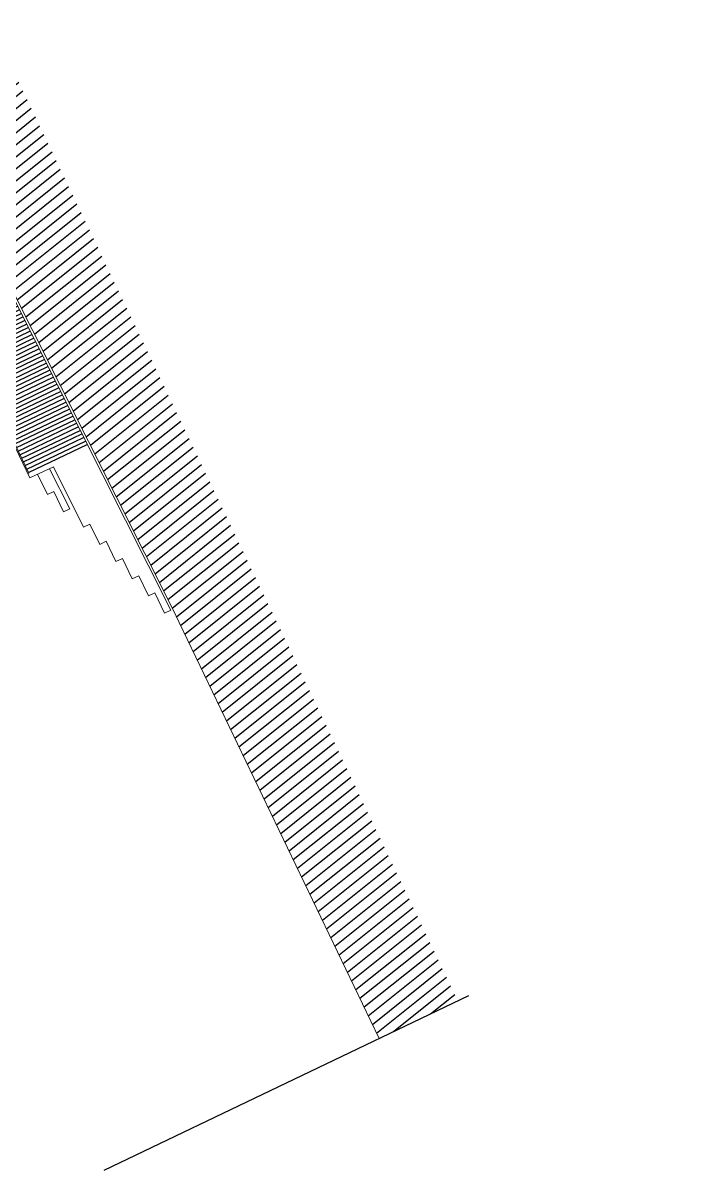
# Model space of a CAD drawing. Header units: metres. Extents: x 678805 to 1359287, y 2747329 to 5497370.
# Drawn here: x 679516.51 to 679529.65, y 2747419.47 to 2747442.4 of the extents above; entities that cross this region are included whole.
import ezdxf

# ---------------------------------------------------------------- set-up
doc = ezdxf.new("R2010")
doc.units = ezdxf.units.M
doc.layers.add('02-L-Waterfeatures 01', color=7, linetype='Continuous', true_color=0x4da6ff)
doc.layers.add('XREF_MON_WATERFEATURE$0$00_Aux', color=6, linetype='Continuous', plot=False)
doc.layers.add('XREF_MON_WATERFEATURE$0$02-L-Perfils', color=8, linetype='Continuous')
doc.layers.add('XREF_MON_WATERFEATURE$0$02-L-Waterfeatures 02', color=152, linetype='Continuous')
doc.layers.add('XREF_MON_WATERFEATURE$0$02-L-projecció', color=7, linetype='Continuous', lineweight=5, true_color=0x636363)
doc.layers.add('XREF_MON_WATERFEATURE$0$02-L-projecció 2', color=7, linetype='Continuous', lineweight=5, true_color=0x636363)
doc.layers.add('XREF_MON_WATERFEATURE$0$02-L-seccionat', color=6, linetype='Continuous', lineweight=5)
doc.layers.add('XREF_MON_WATERFEATURE$0$3-TR terra compactada', color=45, linetype='Continuous', lineweight=0)

# ---------------------------------------------------------------- blocks, each defined once
blk = doc.blocks.new('XREF_MON_WATERFEATURE$0$View WaterFalls')
at = {"layer": 'XREF_MON_WATERFEATURE$0$02-L-Perfils'}
h = blk.add_hatch(dxfattribs=at)
h.set_pattern_fill('ANSI31', color=256, scale=1.499999999999999, angle=-63.79977237260678)
h.set_pattern_definition([(103.0980872746869, (-214.3782868743874, -11.06365191051736), (-0.1826219124594841, -0.042491023636064), [])])
h.paths.add_polyline_path([(85.25782750966027, -10.38502138759941), (7.729999462608248, -11.95838320627809), (7.4329127012752, -11.95838182955049), (-1.790408056695014, -11.98089294624515), (-1.79040805529803, -13.72288236394525), (85.25782751012594, -13.7228823620826)])
at = {"layer": 'XREF_MON_WATERFEATURE$0$02-L-Waterfeatures 02'}
h = blk.add_hatch(dxfattribs=at)
h.set_pattern_fill('ANSI31', color=256, scale=0.02499999999999997, angle=-63.27604261042103)
h.set_pattern_definition([(90, (25.4196654278785, -26.1024379725568), (-0.07937499999999995, -6.938893903907228e-18), [])])
h.paths.add_polyline_path([(11.42981695616618, -10.53121962654404), (11.42981695802882, -11.83229214930907), (20.85532560572028, -11.63121963455342), (33.65015996666625, -10.64385317219421), (33.65015996666625, -10.53121963469312)])
at = {"layer": 'XREF_MON_WATERFEATURE$0$00_Aux'}
blk.add_lwpolyline([(-1.790408057160676, -5.880542379803956), (-1.790408056695014, -13.96529065817595)], dxfattribs=at)
at = {"layer": 'XREF_MON_WATERFEATURE$0$02-L-projecció'}
for points in [[(36.22015993436798, -10.51121963514015), (11.32981695793569, -10.51121963444166), (11.32981695793569, -11.03120687464252)], [(33.65015993919224, -10.51121963514015), (33.65015994105488, -10.53121963446029), (11.42981695756316, -10.53121963515878), (11.42981695849448, -10.51121963514015)], [(7.729825021699071, -11.91122334683314), (7.729823748581111, -11.77624089596793), (8.179823749233037, -11.77623664215207), (8.179822378326207, -11.63123664259911), (8.629822377115488, -11.63123239018023), (8.62982100713998, -11.48623239109293), (9.079821008257568, -11.48622813867405), (9.079819636885077, -11.34122813842259), (9.529819638933986, -11.34122388623655), (9.529818268027157, -11.19622388714924), (9.979818265419453, -11.19621963426471), (9.97981689684093, -11.0512196351774), (11.3298167088069, -11.03120687790215)], [(20.85532560572028, -11.63121963455342), (7.729999016504735, -11.91121963481419)]]:
    blk.add_lwpolyline(points, dxfattribs=at)
at = {"layer": 'XREF_MON_WATERFEATURE$0$02-L-projecció 2'}
for points in [[(11.32981695840135, -10.68123276857659), (10.87966719316319, -10.6812366428785), (10.87966856267303, -10.82623664243147), (10.42966856388375, -10.82624089578167), (10.42966983700171, -10.96122334664688)], [(11.32981695933267, -10.94202068587765), (10.42966983793303, -10.96122334711254)]]:
    blk.add_lwpolyline(points, dxfattribs=at)
at = {"layer": 'XREF_MON_WATERFEATURE$0$02-L-seccionat'}
for points in [[(7.729999463073909, -11.95838320627809), (85.25782750966027, -10.38502138759941)], [(-1.790408056695014, -11.98089294624515), (7.4329127012752, -11.95838182955049)], [(7.729999462608248, -11.95838320627809), (7.4329127012752, -11.95838182955049)]]:
    blk.add_lwpolyline(points, dxfattribs=at)
blk = doc.blocks.new('XREF_MON_WATERFEATURE$0$General Section WaterFalls')
at = {"layer": 'XREF_MON_WATERFEATURE$0$3-TR terra compactada'}
h = blk.add_hatch(dxfattribs=at)
h.set_pattern_fill('LINE', color=256, scale=0.007499999999999998)
h.set_pattern_definition([(359.9999999999999, (-1.593222050461918, -1.450000001117587), (3.469446951953614e-18, 0.0238125), [])])
edge = h.paths.add_edge_path(flags=16)
edge.add_arc((87.91270721703768, -34.89102650922723), 0.03000000000000113, 0, 360)
h.paths.add_polyline_path([(60.86794612370431, -34.06345526850782), (60.86794612370431, -34.8165326055605), (77.28848761087283, -34.81653260439634), (77.28848760994151, -35.96653260430321), (94.02980208816007, -35.96653260337189), (94.02346620196477, -34.53352967253886), (88.77741158520803, -34.42881766473874), (88.7764219455421, -34.4783984052483), (88.67512278445065, -34.8564527768176), (84.06023222394288, -34.76436978625134), (83.96552849235013, -34.41241660504602), (83.95774579746649, -34.38224918977357), (83.95875280490145, -34.33179827523418), (79.98875382728875, -34.25026744417846), (79.98875382775441, -35.78771875007078), (77.43852502759546, -35.78771875007078), (77.43852502852678, -35.43748732609674), (78.61814005719498, -35.43770227907225), (78.05505687510595, -33.4629564518109), (67.10211191978306, -33.3788115279749), (67.01179703883827, -33.17811179091223), (66.85097349714488, -33.17687627975829), (63.56725041614845, -33.15126436809078), (63.56725041707978, -34.70336046814919), (61.01713174395263, -34.70336046768352), (61.01713174441829, -34.35336060426198), (62.10765844490379, -34.35336060402915), (61.58575402200222, -32.50950451311655), (50.6815704330802, -32.42573419259861), (50.59114177431911, -32.2250335814897), (50.42511908290908, -32.2237581287045), (47.14811543934047, -32.19819437991828), (47.14721526950598, -33.38156245509163), (44.99754665372893, -33.38156245509163), (44.99754665279761, -33.03156259073876), (45.56926759378985, -33.03156259120442), (45.14311256445944, -31.55625739693642), (34.2616229839623, -31.47266142093576), (34.17091776337475, -31.2719586850144), (34.00475173024461, -31.27068213094026), (30.72633214015514, -31.24511096207425), (30.72633214108646, -32.37863686797209), (28.57621343620121, -32.37863686820492), (28.57621343526989, -32.02863700361922), (29.14793437626213, -32.02863700361922), (28.72177934786305, -30.55333180958405), (17.8412764519453, -30.4697434140835), (17.68143947003409, -31.50181839196011), (28.27606689184904, -31.50181839149445), (28.27606689091772, -32.61037793336436), (44.44740463607013, -32.61037793196738), (44.44740463700145, -34.06345526920632)])
blk = doc.blocks.new('XREF_MON_WATERFEATURE')
for name, p, rotation in [('XREF_MON_WATERFEATURE$0$View WaterFalls', (679512.0547337158, 2747418.546833849), 115.5575828884027), ('XREF_MON_WATERFEATURE$0$General Section WaterFalls', (679521.7318272466, 2747398.310749386), 115.5575828871378)]:
    blk.add_blockref(name, p, dxfattribs=dict(rotation=rotation))

msp = doc.modelspace()

# ---------------------------------------------------------------- block references
at = {"layer": '02-L-Waterfeatures 01', "color": 18, "true_color": 0x000000}
msp.add_blockref('XREF_MON_WATERFEATURE', (0, 0), dxfattribs=at)

doc.saveas('drawing.dxf')
